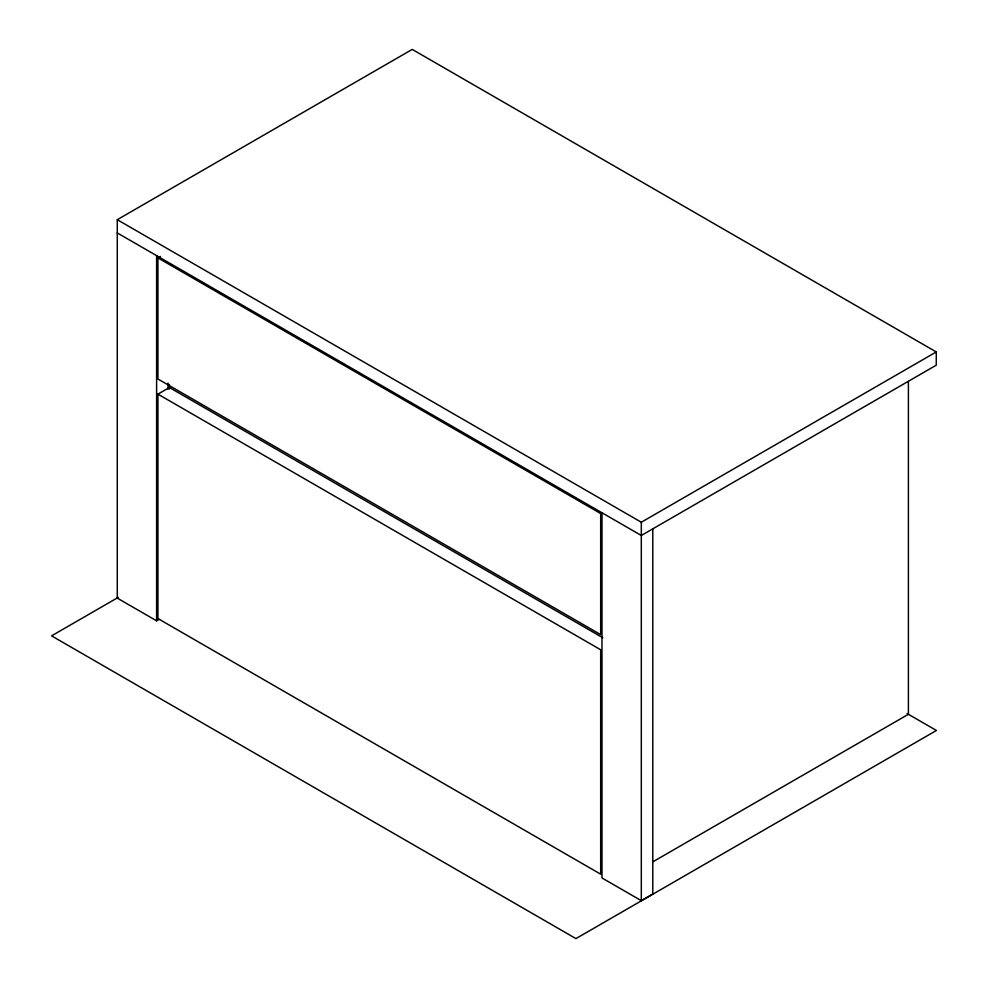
<?xml version="1.0" encoding="UTF-8"?>
<svg xmlns="http://www.w3.org/2000/svg" width="988" height="988" viewBox="0 0 988 988"><rect width="100%" height="100%" fill="white"/><g stroke="black" fill="none" stroke-linecap="round" stroke-linejoin="round"><path stroke-width="1.48" d="M159.154 619.353L156.61 620.822L117.276 598.111L117.276 219.694L412.231 49.4L936.266 351.95L936.266 365.19L641.311 535.484L117.276 232.933M157.919 257.905L600.679 513.538L600.679 634.629L157.919 379.009L157.919 257.905L160.464 256.435M157.919 394.138L600.679 649.771L600.679 874.17L157.919 618.55L157.919 394.138L169.393 387.518L602.816 637.754M118.325 597.32L51.574 635.864L575.93 938.6L936.426 730.465L907.07 713.521M117.276 219.694L641.311 522.232L936.266 351.95M652.87 861.82L908.404 714.287L908.404 381.467M601.988 512.772L601.988 877.962L641.311 900.661L652.784 894.041L652.784 528.864M641.311 522.232L641.311 900.661M169.393 384.493L169.393 389.037M168.071 383.072L168.071 389.235M156.61 255.645L156.61 620.822"/></g></svg>
